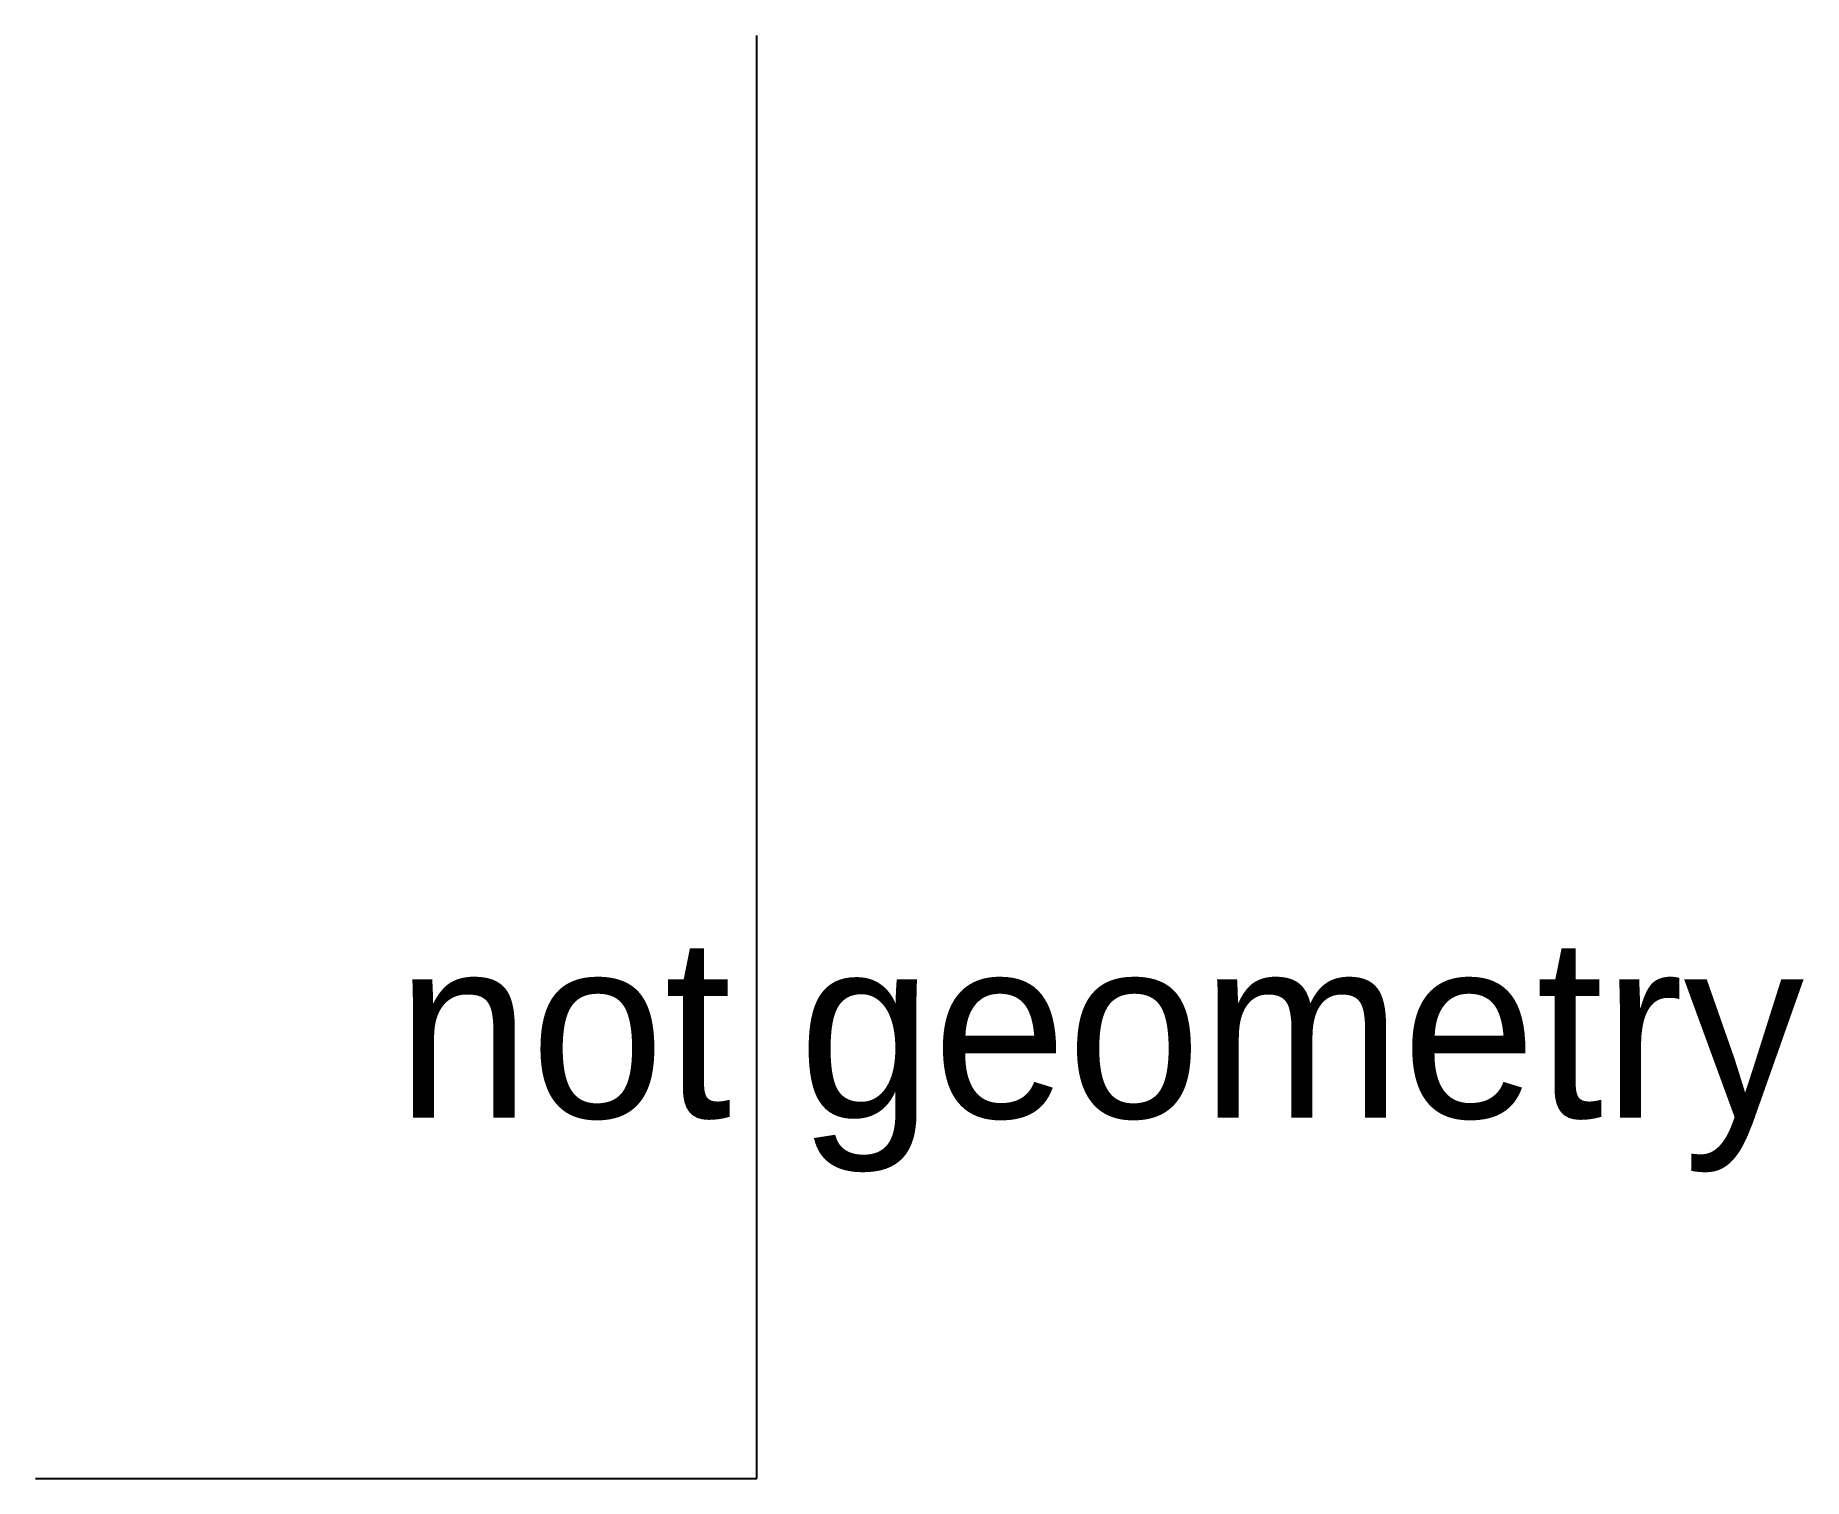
# Model space of a CAD drawing. Header units: millimetres. Extents: x 0 to 24.5, y 0 to 20.
import ezdxf

# ---------------------------------------------------------------- set-up
doc = ezdxf.new("R2010")
doc.units = ezdxf.units.MM

msp = doc.modelspace()

# ---------------------------------------------------------------- linework, layer by layer
for p, q in [((10, 0), (10, 20)), ((0, 0), (10, 0))]:
    msp.add_line(p, q)

# ---------------------------------------------------------------- texts
msp.add_text('not geometry', height=2.5).set_placement((5, 5))

doc.saveas('drawing.dxf')
